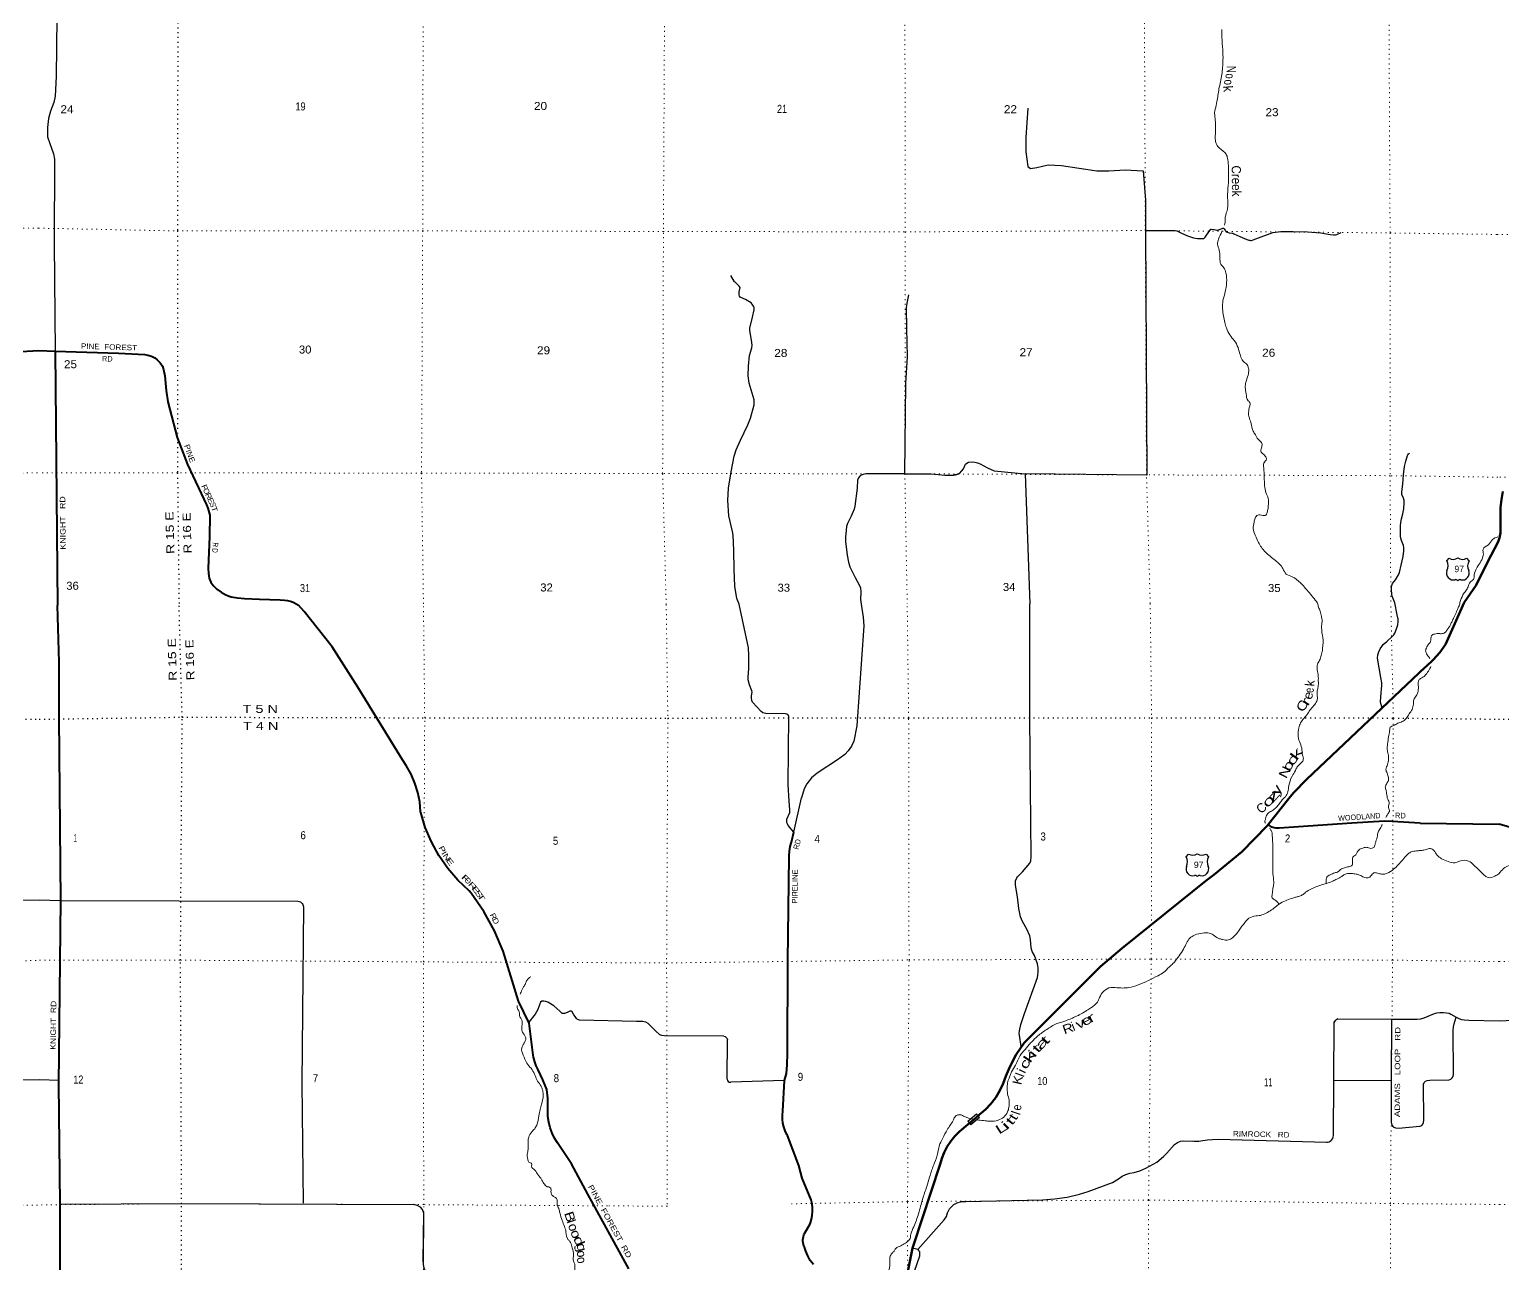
# Model space of a CAD drawing. Header units: feet. Extents: x -199 to 255675, y -686157 to -547785.
# Drawn here: x 31686 to 63889, y -609219 to -582243 of the extents above; entities that cross this region are included whole.
import ezdxf
from ezdxf.enums import TextEntityAlignment as Align

# ---------------------------------------------------------------- set-up
doc = ezdxf.new("R2010")
doc.units = ezdxf.units.FT
doc.header["$LTSCALE"] = 70
doc.linetypes.add('DOTTED', pattern=[1.5, 0.3, -1.2])
for name, color, linetype, lineweight in [('16', 7, 'Continuous', 25), ('20', 7, 'Continuous', 70), ('26', 7, 'Continuous', 40), ('29', 7, 'Continuous', 25), ('39', 7, 'Continuous', 13), ('57', 7, 'Continuous', 13), ('6', 7, 'DOTTED', 25), ('7', 7, 'DOTTED', 13)]:
    doc.layers.add(name, color=color, linetype=linetype, lineweight=lineweight)
for name, color, linetype in [('27', 7, 'Continuous'), ('30', 7, 'Continuous'), ('41', 7, 'Continuous')]:
    doc.layers.add(name, color=color, linetype=linetype)

msp = doc.modelspace()

# ---------------------------------------------------------------- linework, layer by layer
at = {"layer": '16'}
for p, q in [((62669.37, -593860.25), (62720.68, -593801.49)), ((62912.44, -593795.52), (62912.16, -593795.72)), ((63104.53, -593801.4), (63155.92, -593860.25)), ((56973.99, -600327.28), (57025.3, -600268.52)), ((57217.06, -600262.55), (57216.78, -600262.75)), ((57409.15, -600268.43), (57460.54, -600327.28))]:
    msp.add_line(p, q, dxfattribs=at)
for centre, radius, start, end in [((62811.76, -593643.83), 182.07, 239.97227, 303.45418), ((63013.54, -593644.33), 181.52, 236.33975, 300.08743), ((63013.53, -593643.83), 182.07, 236.54582, 236.59441), ((62815.58, -594125.78), 151.42, 159.09177, 283.81923), ((62476.39, -593970.88), 222.05, 332.97043, 29.75871), ((63009.7, -594125.78), 151.42, 256.18077, 20.90823), ((63348.89, -593970.88), 222.05, 150.24129, 207.02957), ((57116.38, -600110.86), 182.07, 239.97227, 303.45418), ((57318.16, -600111.36), 181.52, 236.33975, 300.08743), ((57318.15, -600110.86), 182.07, 236.54582, 236.59441), ((57120.2, -600592.81), 151.42, 159.09177, 283.81923), ((56781.01, -600437.91), 222.05, 332.97043, 29.75871), ((57314.32, -600592.81), 151.42, 256.18077, 20.90823), ((57653.51, -600437.91), 222.05, 150.24129, 207.02957)]:
    msp.add_arc(centre, radius, start, end, dxfattribs=at)
for centre, major_axis, start_param, end_param in [((62870.92, -594324.6), (-19.56, 51.67), 4.95877769, 6.28318531), ((62954.37, -594324.6), (19.56, 51.67), 0, 1.32637542), ((57175.54, -600791.63), (-19.56, 51.67), 4.95877769, 6.28318531), ((57258.99, -600791.63), (19.56, 51.67), 0, 1.32637542)]:
    msp.add_ellipse(centre, major_axis=major_axis, ratio=0.929097, start_param=start_param, end_param=end_param, dxfattribs=at)
at = {"layer": '20'}
for points in [[(63790.65, -593444), (63819.61, -593355.35), (63843.66, -593245.16), (63846.26, -592689.92), (63865.16, -592517.29), (63898.13, -592344.55)], [(63790.65, -593444), (63559.81, -593888.2), (63311.34, -594389.19), (63053.84, -594770.25)], [(50992.47, -608885.1), (51001.37, -608840.85), (51597.14, -607044.36), (51631.16, -606921.72), (51682.63, -606788.89), (51747.71, -606662.18), (51825.68, -606542.95), (51915.68, -606432.53), (52016.73, -606332.13), (52423.67, -605988.16), (52456.3, -605963.61), (52587.36, -605850.98), (52705.94, -605725.27), (52810.72, -605587.86), (52900.57, -605440.24), (52974.49, -605284.05), (53031.68, -605120.98), (53116.2, -604919.52), (53259.03, -604649.87), (53429.26, -604396.62), (54922.51, -602900.66), (55097.94, -602728.31), (55570.27, -602327.75), (57406.42, -600851.24), (57580.16, -600725.13), (58188.33, -600218.68), (58740.22, -599651.43), (59217.59, -599053.75), (59319.94, -598932.81), (59612.12, -598634.22), (62199.69, -596180.12), (62217.34, -596165.72), (62375.66, -596020.5), (62517.94, -595859.54), (62642.61, -595684.58), (63053.84, -594770.25)], [(50358.13, -612485.75), (50699.43, -610341.73), (50992.47, -608885.1)]]:
    msp.add_lwpolyline(points, dxfattribs=at)
at = {"layer": '26'}
for p, q in [((31889.51, -589262.57), (32249.65, -589275.52)), ((32249.65, -589275.52), (32299.47, -594834.24)), ((62091.79, -599593.05), (63812.59, -599611.4))]:
    msp.add_line(p, q, dxfattribs=at)
for points in [[(24320.93, -588289.79), (24493.62, -588373.85), (24749.79, -588473.06), (25190.96, -588630.42), (25226.2, -588648.63), (25260.7, -588683.14), (25325.78, -588762.24), (25430.31, -588913.77), (25651.58, -589200.92), (25710.47, -589243.38), (25789.16, -589264.63), (26007.48, -589277.13), (31376.25, -589288), (31889.51, -589262.57)], [(32249.65, -589275.52), (33632.38, -589318.3), (34206.33, -589345.33), (34273.54, -589359.76), (34350.71, -589384.23), (34423.3, -589420.09), (34480.93, -589461.24), (34545.82, -589531.02), (34592.87, -589604.45), (34617.79, -589676.98), (34644.39, -589815.65), (34675.48, -590137.26), (34708.82, -590382.52), (34913.08, -591161.05), (35138, -591752.85), (35556.69, -592634.92), (35587.33, -592707.07), (35626.23, -592862.76), (35624.72, -593332.4), (35590.43, -594017.3), (35597.05, -594133.57), (35615.82, -594238.42), (35651.51, -594324.29), (35699.62, -594395.55), (35785.71, -594479.98), (35879.79, -594545.13), (35982.14, -594604.53), (36050.21, -594633.72), (36094.23, -594646.67), (36234.98, -594668.75), (36385.14, -594684.31), (36718.27, -594698.06), (37169.51, -594707.67), (37260.13, -594716.88), (37327.05, -594727.13), (37412, -594749.33), (37467.09, -594769.95), (37564.02, -594828.32)], [(32358.37, -613235.05), (32358.37, -613193.21), (32358.39, -607913.64), (32327.18, -605300.34), (32370.93, -601285.49), (32336.42, -597286.37), (32336.53, -596077.05), (32299.47, -594834.24)], [(44788.31, -609338.67), (43893.36, -607704.5), (43535.03, -607040.74), (43231.31, -606582.7), (43165.22, -606478.01), (43110.44, -606366.98), (43067.56, -606250.84), (43037.06, -606130.85), (43019.27, -606008.33), (43014.9, -605938.04), (43016.03, -605607.13), (42998.63, -605414.53), (42907.1, -605201.57), (42809.56, -604986.58), (42765.86, -604898.67), (42731.58, -604806.67), (42707.11, -604711.59), (42698.35, -604661.23), (42610.47, -603962.95), (42379.46, -603482.68), (42044.23, -602390.3), (41853.97, -601944.6), (41618.17, -601521.24), (41339.4, -601124.84), (41298.62, -601073.62), (41050.82, -600840.01), (40828.8, -600581.78), (40634.99, -600301.76), (40471.51, -600003.01), (40340.15, -599688.81), (40242.36, -599362.6), (40237.53, -599342.5), (40217.96, -599129.46), (40176.22, -598919.63), (40112.78, -598715.31), (40028.33, -598518.75), (39923.8, -598332.09), (39840.27, -598209.76), (38864.93, -596621.39), (38304.07, -595740.93), (37691.27, -594966.02), (37564.02, -594828.32)], [(62091.79, -599593.05), (61478.66, -599554.59), (61311.4, -599552.49), (60592.03, -599594.58), (59007.11, -599704.01), (58938.74, -599704.02), (58895.63, -599697.7), (58846.19, -599678.76), (58762.5, -599621.51)], [(64291.71, -599754.49), (63812.59, -599611.4)], [(48294.48, -600302.8), (48300.55, -600202.21), (48317.1, -600102.79), (48343.95, -600005.66), (48392.97, -599792.76)], [(48822.64, -609241.27), (48756.76, -609150.22), (48700.75, -609052.77), (48655.23, -608950.01), (48620.71, -608843.06), (48617.93, -608836.09), (48606.96, -608802.57), (48599.55, -608768.09), (48595.79, -608733.02), (48595.72, -608697.75), (48599.33, -608662.67), (48606.59, -608628.15), (48617.41, -608594.59), (48631.69, -608562.34), (48746.69, -608364.27), (48758.59, -608333.24), (48783.31, -608251.44), (48799.35, -608167.5), (48806.52, -608082.34), (48804.76, -607996.9), (48794.07, -607912.11), (48774.58, -607828.91), (48581.65, -607356.82), (48508.4, -607075.75), (48257.91, -606422.93), (48243.75, -606397.16), (48206.86, -606317.25), (48178.52, -606233.92), (48159.04, -606148.09), (48148.65, -606060.69), (48147.45, -605972.68), (48155.45, -605885.03), (48193.83, -605217.35), (48232.46, -605063.09), (48252.86, -604872.51), (48256, -604629.99), (48266.94, -602594.45), (48294.7, -600332.35), (48294.48, -600302.8)]]:
    msp.add_lwpolyline(points, dxfattribs=at)
at = {"layer": '29'}
for p, q in [((53511.64, -585236.54), (53571.7, -585283.05)), ((47403.74, -595758.13), (47202.36, -594809.01)), ((48392.97, -599792.76), (48565.84, -599041.92)), ((60292.23, -603873.41), (61461.61, -603879.6)), ((46863.39, -604251.23), (45571.8, -604243.9)), ((46938.42, -605186.1), (46945.38, -604321.76)), ((31911.43, -605198.69), (32328.18, -605208.5)), ((48185.79, -605221.33), (47020.41, -605256.63)), ((60200.15, -605214.63), (61456.6, -605208.08)), ((56921.75, -606538.87), (57114.27, -606543.67)), ((32368.38, -607923.71), (35011.82, -607910.54)), ((35011.82, -607910.54), (40085.95, -607931.47)), ((40302.03, -608152.58), (40290.26, -609181.74)), ((51105.43, -608909.46), (50992.47, -608885.1))]:
    msp.add_line(p, q, dxfattribs=at)
for points in [[(31878.38, -581173.74), (32166.97, -581176.35), (32267.28, -581188.91), (32287.9, -581205.89), (32295.28, -581221.2), (32293.13, -581267.4), (32294.92, -581335.71), (32268.69, -583272.27), (32249.27, -583700.09), (32216.7, -583842.57), (32143.86, -584027.03), (32101.21, -584185.52), (32078.49, -584386.31), (32083.86, -584593.26), (32131.57, -584738.16), (32209.14, -584959.54), (32236.86, -585078.21), (32229.28, -586924), (32249.65, -589275.52)], [(53511.68, -583960.81), (53465.47, -584607.48), (53466.48, -584920.9), (53511.64, -585236.54), (53571.7, -585283.05), (53706.25, -585261.64), (53953.31, -585202.62), (54246.31, -585214.16), (55018.67, -585332.59), (55285.61, -585331.94), (55640.94, -585309.64), (56034.27, -585329.72), (56086.41, -585974.88), (56083.26, -586636.14)], [(56083.26, -586636.14), (56110.92, -591982.26), (53455.63, -591958.18), (53552.33, -594795.78)], [(56083.26, -586636.14), (56734.87, -586640.83), (56771.75, -586645.53), (56856.88, -586689.98), (57003.18, -586757.03), (57134.65, -586796.83), (57217.77, -586810.35), (57347.92, -586813.87), (57360.28, -586809.07), (57387.47, -586785.15), (57418.71, -586739.05), (57514.21, -586610.51), (57521.48, -586608.98), (57581.67, -586617.33), (57642.24, -586629.47), (57659.02, -586630.44), (57679.06, -586625.83), (57762.82, -586590.55), (57775.23, -586587.14), (57788.5, -586586.23), (57793.22, -586588.11), (57804.88, -586597.86), (57832.84, -586646.99), (57840.38, -586656.71), (57846.47, -586660.86), (57865.3, -586672.05), (57914.63, -586685.31), (57976.76, -586694.18), (57990.36, -586697.58), (58012.91, -586707.91), (58145.18, -586770.86), (58297.52, -586831.91), (58341.18, -586845.49), (58367.66, -586851.32), (58381.54, -586853.28), (58403.83, -586852.54), (58435.73, -586843.53), (58871.16, -586683.97), (58923.67, -586672.29), (59044.25, -586660.61), (59314.58, -586660.61), (59626.73, -586668.4), (59919.71, -586689.48), (60120.32, -586722.64), (60196.57, -586732.62), (60235.47, -586732.62), (60264.82, -586727.39), (60361.3, -586683.68)], [(47202.36, -594809.01), (47151.25, -594678.74), (47107.93, -594413.33), (47095.04, -594049.64), (47086.33, -593631.72), (47069.34, -593294.12), (47058.3, -593214.98), (46976.61, -592876.36), (46953.31, -592542.15), (46966.23, -592266.98), (47023.56, -591909.67), (47090.87, -591570.49), (47138.04, -591430.43), (47230.48, -591219.62), (47394.1, -590888.96), (47450.2, -590737.62), (47527.99, -590449.59), (47528.31, -590341.18), (47421.1, -589972.99), (47395.73, -589811.27), (47404.21, -589601.24), (47427.02, -589372.32), (47477.42, -589200.2), (47481.94, -589143.58), (47468.25, -589031), (47430.74, -588826.54), (47433.65, -588772.06), (47491.92, -588528.87), (47528.54, -588372.35), (47528.95, -588330.29), (47514.74, -588293.93), (47486.16, -588244.66), (47460.88, -588221.31), (47340.59, -588146.38), (47226.36, -588091.56), (47209.99, -588073.41), (47200.43, -588041.2), (47204.64, -587978.95), (47225.01, -587886.63), (47204.16, -587855.44), (47112.98, -587769.54), (47099.13, -587756.19), (47019.11, -587624.42)], [(50822.86, -591955.09), (50841.18, -589978.31), (50879.17, -589391.87), (50869.07, -588781.08), (50862.5, -588320.98), (50880.98, -588190.49), (50911.55, -588043.99)], [(61536.93, -594776.26), (61477.93, -594631.42), (61468.91, -594588.98), (61463, -594493.83), (61464.05, -594409.94), (61472.8, -594372.97), (61482.52, -594357.4), (61550.51, -594272.21), (61618.46, -594165.32), (61639.09, -594116.08), (61673.81, -593955.9), (61719.18, -593766.65), (61730.64, -593641.9), (61729.28, -593570.2), (61724, -593525.28), (61679.1, -593410.83), (61665.1, -593365.86), (61658.53, -593326.45), (61657.36, -593095.16), (61663.15, -593021.4), (61678.73, -592940.2), (61710.42, -592833.47), (61727.97, -592718.75), (61741.38, -592581.92), (61741.92, -592552.4), (61739.97, -592538.78), (61722.79, -592491.5), (61690.13, -592407.17), (61685.51, -592385.04), (61685.51, -592351.95), (61709.14, -592183.84), (61722.2, -591978.63), (61749.5, -591799.51), (61775.08, -591680.74), (61811.93, -591557.47), (61818.7, -591541.77), (61833.33, -591522.44), (61856.8, -591507.41)], [(50822.86, -591955.09), (51400.41, -591955.06), (51695.61, -591984.6), (51813.41, -591989.09), (51885.38, -591984.6), (51930.1, -591979.36), (51959.28, -591969.63), (52023.16, -591939.09), (52064.3, -591901.52), (52105.74, -591847.1), (52150.22, -591744.86), (52177.11, -591720.53), (52216.58, -591705.02), (52302.92, -591695.41), (52352.15, -591699.12), (52412.44, -591714.69), (52469.38, -591736.44), (52627.66, -591823.63), (52775.97, -591892.69), (53455.63, -591958.18)], [(50822.86, -591955.09), (49969.81, -591956.84), (49915.35, -591968.51), (49857, -591993.81), (49837.2, -592008.35), (49809.35, -592046.36), (49790.77, -592094.5), (49782.18, -592271.25), (49730.75, -592664.75), (49715.02, -592726.51), (49649.78, -592881.32), (49568.98, -593041.63), (49549.71, -593106), (49538.41, -593190.14), (49524.42, -593343.42), (49523.58, -593435.16), (49558.75, -593736.69), (49588.61, -593886.38), (49622.16, -593992.16), (49734.48, -594225.94), (49831.62, -594397.04), (49851.17, -594450.75), (49859.29, -594533.79), (49850.73, -594700.5), (49866.94, -594803.14)], [(52023.16, -591939.09), (51959.28, -591969.63), (51930.1, -591979.36), (51885.38, -591984.6)], [(61261.17, -597069.16), (61226.26, -596974.45), (61219.95, -596938.67), (61230.47, -596831.34), (61251.51, -596583), (61249.4, -596526.18), (61226.26, -596410.43), (61158.95, -595985.32), (61161.05, -595915.87), (61184.2, -595850.63), (61213.64, -595779.08), (61247.3, -595728.56), (61278.85, -595688.58), (61356.68, -595619.13), (61474.47, -595513.9), (61510.23, -595478.13), (61535.47, -595438.14), (61571.23, -595345.54), (61598.57, -595255.05), (61609.09, -595185.59), (61604.88, -595132.99), (61588.06, -595038.28), (61536.93, -594776.26)], [(49866.94, -594803.14), (49915.01, -595088.81), (49923.43, -595282.43), (49771.98, -597462.71), (49704.67, -597799.44), (49658.4, -597908.87), (49586.88, -598009.89), (49511.16, -598089.86), (49351.3, -598211.92), (48905.37, -598498.14), (48783.37, -598603.37), (48678.2, -598733.84), (48623.51, -598843.28), (48565.84, -599041.92)], [(53583.51, -600326.08), (53555.71, -597299.66), (53552.33, -594795.78)], [(48392.97, -599792.76), (48270.14, -599645.12), (48255.41, -599609.33), (48244.9, -599575.65), (48242.79, -599531.46), (48244.9, -599502.01), (48305.89, -599358.89), (48312.21, -599299.98), (48295.38, -599114.78), (48270.14, -598744.38), (48286.97, -597262.8), (48278.55, -597237.55), (48265.93, -597224.92), (48240.69, -597210.19), (48211.24, -597203.87), (47782.15, -597195.46), (47748.49, -597191.25), (47719.04, -597180.72), (47681.18, -597153.36), (47496.08, -596947.12), (47479.25, -596909.24), (47468.73, -596854.52), (47470.84, -596808.22), (47483.45, -596728.25), (47479.25, -596698.79), (47428.77, -596572.52), (47399.32, -596458.87), (47395.11, -596404.16), (47411.94, -596210.54), (47411.94, -595924.32), (47403.74, -595758.13)], [(24379.84, -599935.52), (29637.72, -599958.24), (29675.58, -599982.17), (29697.52, -600018.07), (29715.44, -601274.53), (29725.42, -601290.49), (29773.26, -601298.46), (31915.73, -601265.57)], [(53368.83, -604472.58), (53326.77, -604230.86), (53322.57, -604190.87), (53328.88, -604131.94), (53360.42, -603995.15), (53436.15, -603751.03), (53720.11, -602968.14), (53730.63, -602917.64), (53739.04, -602839.76), (53736.93, -602755.58), (53722.21, -602665.1), (53654.9, -602488.32), (53606.52, -602395.71), (53587.59, -602319.96), (53572.87, -602134.75), (53553.94, -602058.99), (53486.63, -601907.47), (53394.07, -601743.31), (53352.01, -601638.09), (53318.35, -601461.31), (53284.7, -601200.35), (53242.63, -600947.81), (53242.63, -600855.21), (53267.87, -600787.86), (53284.7, -600762.61), (53394.08, -600653.17), (53553.94, -600467.98), (53579.18, -600417.47), (53583.51, -600326.08)], [(31915.73, -601265.57), (32352.9, -601281.41), (37554.75, -601296.98)], [(37554.75, -601296.98), (37609.97, -601316.12), (37647.83, -601349.79), (37660.45, -601370.83), (37674.69, -601420.35)], [(37674.69, -601420.35), (37642.13, -605274.12), (37667.29, -607897.43)], [(20474.97, -602615.02), (20425.36, -605199.49), (20441.98, -605243.48), (20465.23, -605255.33), (20513.06, -605263.31), (31911.43, -605198.69)], [(45571.8, -604243.9), (45511.33, -604236.14), (45465.04, -604217.2), (45372.49, -604133.01), (45208.42, -603973.07), (45157.94, -603945.71), (45086.42, -603930.97), (44960.21, -603926.77), (43710.74, -603897.3), (43668.67, -603882.57), (43643.43, -603863.63), (43576.12, -603771.03), (43546.67, -603720.52), (43527.74, -603705.79), (43496.19, -603703.68), (43437.29, -603733.15), (43382.6, -603754.19), (43355.26, -603756.3), (43332.12, -603749.98), (43277.43, -603699.47), (43151.22, -603585.83), (43020.8, -603505.85), (42976.63, -603489.02), (42932.46, -603480.6), (42886.18, -603484.81), (42860.94, -603505.85), (42835.7, -603560.57), (42797.84, -603665.8), (42768.39, -603720.52), (42738.94, -603771.03), (42600.47, -603942.16)], [(61461.61, -603879.6), (62023.48, -603879.45), (62103.41, -603873.14), (62179.14, -603849.99), (62402.1, -603753.18), (62452.59, -603738.45), (62517.79, -603730.03), (62601.93, -603732.13), (62665.04, -603738.45), (62719.73, -603748.97), (62761.8, -603765.8), (62875.36, -603833.14)], [(60200.15, -605214.63), (60209.5, -603943.41), (60229.98, -603913.2), (60261.75, -603887.06), (60292.23, -603873.41)], [(61451.8, -606132.38), (61470.26, -606192.32), (61499.71, -606228.11), (61550.19, -606251.25), (61617.5, -606257.57), (62084.47, -606219.69), (62122.33, -606202.85), (62147.57, -606169.18), (62162.29, -606133.4), (62168.6, -606085), (62160.19, -605297.9), (62177.02, -605260.02), (62202.26, -605234.76), (62244.34, -605217.93), (62299.02, -605213.72), (62723.92, -605205.3), (62761.79, -605192.67), (62791.23, -605163.21), (62812.27, -605127.43), (62820.67, -605083.24), (62812.26, -604115.15), (62818.59, -604043.6), (62833.3, -603976.25), (62875.36, -603833.14)], [(61463.5, -603879.6), (61456.6, -605208.08), (61451.8, -606132.38)], [(62875.36, -603833.14), (62932.17, -603862.61), (62993.17, -603883.65), (63049.97, -603894.17), (63148.83, -603900.49), (63819.09, -603913.79)], [(63819.09, -603913.79), (65171.03, -603851.68), (65241.87, -603859.93), (65322.52, -603875.61), (65394.67, -603902.03), (65559.79, -603988.27), (66170.38, -604383.41), (66263.32, -604414.11), (66373.39, -604429.5), (66779.09, -604467.51)], [(46863.39, -604251.23), (46894.34, -604259.29), (46918.53, -604277.18), (46937.46, -604299.28), (46945.38, -604321.76)], [(46938.42, -605186.1), (46944.82, -605217.93), (46958.49, -605241.07), (46985.84, -605252.65), (47020.41, -605256.63)], [(51105.43, -608909.46), (51685.24, -608266.08), (51736.65, -608192.08), (51757.96, -608113.96), (51797.36, -608022.53), (51890.95, -607930), (51968.21, -607891.14), (52058.57, -607865.71), (52154.54, -607859.7), (53834.74, -607825.71), (53834.74, -607825.71), (54096.03, -607807.79), (54369.95, -607768.23), (54643.87, -607700.41), (54828.14, -607645.3), (55363.97, -607448.92), (55492.92, -607371.28), (55576.47, -607311.88), (55650.6, -607273.73), (55744.49, -607244.06), (55836.38, -607226.29), (55836.38, -607226.29), (55957.7, -607191.79), (56091.13, -607138.1), (56331.17, -607002.47), (56477.29, -606879.56), (56547.79, -606808.07), (56717.33, -606618.17), (56784.4, -606570.14), (56850.77, -606544.71), (56921.75, -606538.87), (57144.45, -606544.71), (57253.17, -606544.71), (57337.89, -606533.41), (57439.28, -606514.93), (57550.04, -606506.57), (57673.97, -606503.86), (60042.09, -606564.82), (60042.09, -606564.82), (60063.72, -606563.78), (60100.07, -606558.13), (60145.26, -606529.87), (60179.14, -606484.66), (60188.68, -606451.46), (60191.29, -606419.98), (60200.15, -605214.63)], [(40411.71, -609442.96), (40350.37, -609387.01), (40320.92, -609340.71), (40308.3, -609290.2), (40291.48, -609159.72), (40304.1, -608120.05), (40278.85, -608040.07), (40232.58, -607985.35), (40165.27, -607947.47), (40085.95, -607931.47)], [(51105.43, -608909.46), (51124.63, -608931.83), (51139.98, -608959.77), (51145.56, -609000.24), (51145.56, -609026.77), (51139.98, -609060.29), (50905.54, -609752.8), (50888.8, -609817.01), (50872.05, -609937.09), (50872.05, -610858.58), (50855.32, -611006.57), (50844.16, -611062.42), (50827.39, -611121.06), (50609.7, -611606.93), (50570.63, -611707.45), (50562.27, -611760.51), (50565.05, -611847.07), (50587.37, -612332.94), (50587.38, -612383.21), (50565.05, -612439.05), (50523.19, -612486.52), (50503.66, -612494.9), (50481.32, -612500.49), (50358.13, -612485.75)]]:
    msp.add_lwpolyline(points, dxfattribs=at)
msp.add_arc((60339.33, -604012.96), 147.29, 108.64957, 151.81988, dxfattribs=at)
at = {"layer": '39'}
for points in [[(57808.64, -586519.01), (57816.89, -586493.96), (57827.39, -586347.36), (57878.16, -586160.78), (57876.92, -585919.69), (57891.81, -585656.58), (57900.58, -585421.57), (57897.23, -585214.63), (57877.66, -585055.81), (57847.82, -584971.28), (57701.73, -584835.94), (57635.76, -584753.23), (57611.94, -584670.74), (57612.38, -584532.12), (57609.34, -584224.73), (57595.78, -584069.96), (57638.61, -583857.23), (57683.65, -583578.2), (57744.85, -583267.11), (57775.95, -582953.87), (57776.59, -582752.97), (57757.39, -582479.64), (57752.12, -582242.55)], [(59847.67, -594780.78), (59639.92, -594527.24), (59469.91, -594337.53), (59293.7, -594208.05), (59159.42, -594147.1), (59087.54, -594028.2), (58925.53, -593850.59), (58697.32, -593660.58), (58553.47, -593454.93), (58483.72, -593297.87), (58438.01, -593155), (58456.52, -593014.46), (58480.88, -592928.2), (58539.3, -592858.18), (58647.66, -592866.77), (58715.92, -592861.09), (58740.16, -592810.98), (58772.9, -592614.27), (58765.25, -592495.69), (58715.49, -592364.86), (58687.87, -592214.04), (58674.76, -591918.65), (58667.12, -591796.06), (58667.36, -591719.72), (58703.62, -591679.72), (58725.85, -591629.61), (58683.96, -591549.03), (58635.93, -591504.59), (58603.96, -591460.23), (58612.14, -591412.06), (58626.34, -591363.91), (58628.59, -591287.58), (58566.58, -591222.98), (58496.65, -591120.16), (58450.72, -591047.6), (58416.87, -590963.05), (58389.19, -590830.32), (58347.39, -590719.61), (58337.68, -590617.1), (58362.2, -590480.61), (58366.47, -590400.27), (58326.47, -590357.88), (58284.78, -590211.01), (58265.17, -590066.26), (58279.58, -589951.82), (58326.23, -589801.38), (58340.68, -589674.89), (58306.88, -589574.26), (58230.82, -589505.57), (58194.83, -589463.2), (58151.03, -589350.47), (58107.36, -589197.56), (58023.56, -589040.44), (57925.6, -588919.4), (57851.82, -588766.34), (57820.07, -588651.66), (57790.43, -588504.85), (57768.85, -588348.04), (57777.45, -588169.28), (57828.25, -587972.66), (57856.99, -587771.9), (57843.6, -587564.9), (57795.79, -587452.15), (57729.81, -587371.46), (57712.17, -587236.77), (57694.66, -587063.9), (57656.93, -586935.13), (57679.35, -586828.77), (57754.15, -586658.38), (57757.58, -586650.1)], [(63789.83, -593333.33), (63666.63, -593394.61), (63578.77, -593506.2), (63463.87, -593604.26), (63470.63, -593715.85), (63461.86, -593763.14), (63397.19, -593901.43), (63271.25, -594162.2), (63251.52, -594266.33), (63180.01, -594327.89), (63136.08, -594425.95), (63085.39, -594513.86), (63024.56, -594601.78), (62957.59, -594772.62)], [(58707.83, -599594.16), (58696.37, -599571.03), (58704.6, -599510.9), (58722.88, -599444.79), (58771.27, -599368.78), (58859.7, -599315), (58944.17, -599245.15), (59012.64, -599165.22), (59069.07, -599083.22), (59141.51, -599015.33), (59196.03, -598907.26), (59218.55, -598770.98), (59287.44, -598566.7), (59360.06, -598442.66), (59400.45, -598360.6), (59509.12, -598252.75), (59535.46, -598174.65), (59517.64, -598108.39), (59500.13, -597949.88), (59448.45, -597811.29), (59435.43, -597512.42), (59475.93, -597398.27), (59544.45, -597302.29), (59633.06, -597196.36), (59695.56, -597100.35), (59786.17, -596996.44), (59834.62, -596902.38), (59839.33, -596697.84), (59857.65, -596617.7), (59862.12, -596483.34), (59860.48, -596375.04), (59845.32, -596116.27), (59889.74, -596030.21), (59926.19, -595926.08), (59950.64, -595815.88), (59958.94, -595731.68), (59967.27, -595643.47), (59941.91, -595432.79), (59934.34, -595300.39), (59936.51, -595252.27), (59944.81, -595172.08), (59929.1, -595071.74), (59905.41, -594961.34), (59867.62, -594868.93), (59857.53, -594825.32), (59847.67, -594780.78)], [(62300.49, -595991.22), (62274.67, -595953.81), (62216.8, -595865.33), (62213.05, -595789.1), (62237.29, -595739.07), (62255.48, -595699.03), (62315.9, -595625.08), (62336.4, -595492.8), (62400.7, -595458.97), (62517.06, -595449.42), (62593.28, -595445.73), (62653.61, -595399.85), (62697.94, -595337.86), (62734.21, -595287.87), (62762.17, -595231.81), (62792.98, -595161.53), (62815.12, -595116.29), (62844.96, -595051.79), (62871.91, -594993.07), (62896.94, -594938.2), (62926.79, -594864.07), (62949.89, -594817.86), (62957.59, -594772.62)], [(61335.58, -599467.92), (61350.25, -599437.58), (61382.5, -599391.58), (61416.85, -599315.51), (61393.06, -599235.2), (61411.39, -599153.05), (61379.59, -599066.68), (61355.93, -598946.25), (61342.13, -598876), (61326.34, -598801.73), (61362.72, -598721.66), (61397.07, -598645.59), (61393.23, -598595.44), (61365.47, -598501.07), (61339.67, -598420.74), (61376.16, -598308.58), (61394.57, -598200.36), (61388.95, -598084.02), (61369.24, -597983.66), (61377.67, -597865.37), (61396.27, -597703), (61420.77, -597574.75), (61435.08, -597496.59), (61509.41, -597458.8), (61599.84, -597407.03), (61696.23, -597373.33), (61780.69, -597307.5), (61847.22, -597205.49), (61911.73, -597107.49), (61940.2, -596993.29), (61948.56, -596895.05), (62002.99, -596811.05), (62041.45, -596708.93), (62047.92, -596574.58), (62058.31, -596468.33), (62112.62, -596422.43), (62172.92, -596384.57), (62231.31, -596318.63), (62301.86, -596214.64), (62322.98, -596167.36)], [(60035.55, -600916.23), (60031.66, -600880.12), (60033.85, -600827.98), (60048.08, -600769.88), (60124.46, -600722.06), (60220.87, -600680.35), (60297.18, -600652.58), (60347.47, -600606.66), (60435.86, -600566.92), (60526.18, -600545.23), (60598.5, -600511.43), (60610.77, -600441.29), (60608.99, -600377.11), (60615.15, -600333.01), (60663.39, -600303.13), (60693.62, -600259.13), (60725.9, -600203.11), (60784.23, -600155.22), (60836.44, -600137.39), (60890.64, -600121.56), (60960.8, -600131.88), (61010.9, -600144.12), (61069.12, -600128.32), (61103.46, -600056.26), (61121.73, -599990.15), (61152.22, -599871.95), (61168.54, -599789.8), (61214.95, -599707.76), (61253.3, -599637.73), (61260.56, -599622.77)], [(63810.88, -600697.65), (64032.62, -600521.72), (64273.41, -600528.41), (64415.25, -600437.41), (64620.04, -600155.61), (64715.08, -599964.63), (64891.32, -599852.75), (65212.46, -599790.68), (65413.17, -599757.82), (65914.96, -599762.39), (66037.32, -599680.64), (66121.87, -599419.56), (66142.82, -599320.68)], [(59007.14, -601369.25), (58981.19, -601331.03), (58927.22, -601278.67), (58853.21, -601222.21), (58853.46, -601148.01), (58869.95, -601015.71), (58886.32, -600921.52), (58872.88, -600744.98), (58865.58, -600532.37), (58870.12, -600377.96), (58866.65, -600217.51), (58865.29, -600028.98), (58857.71, -599898.59), (58849.98, -599814.33), (58834.13, -599756.1), (58794.58, -599706.3)], [(61095.34, -600671.92), (61175.5, -600692.3), (61263.68, -600710.72), (61442.4, -600647.28), (61561.06, -600551.5), (61637.54, -600471.6), (61730.16, -600365.69), (61828.79, -600261.81), (61893.11, -600219.96), (62007.5, -600200.37), (62049.63, -600194.53), (62125.87, -600186.82), (62218.18, -600171.16), (62314.53, -600149.5), (62386.59, -600189.9), (62458.45, -600290.47), (62558.46, -600369.1), (62698.64, -600431.85), (62844.96, -600458.53), (62951.39, -600420.86), (63145.92, -600423.67), (63263.95, -600512.4), (63371.9, -600615.12), (63485.84, -600727.9), (63573.91, -600780.41), (63722.42, -600752.94), (63810.88, -600697.65)], [(52394.01, -606076.62), (52434.75, -606083.17), (52579.1, -606097.8), (52687.37, -606108.27), (52861.93, -606086.93), (52984.51, -606017.25), (53067.12, -605905.28), (53097.53, -605809.14), (53100.08, -605650.71), (53070.48, -605508.2), (53060.91, -605373.79), (53065.16, -605301.61), (53093.65, -605183.4), (53123.99, -605107.32), (53156.34, -605029.24), (53239.07, -604885.18), (53299.66, -604759.09), (53360.21, -604649.03), (53430.69, -604565.09), (53460.89, -604531.12), (53519.3, -604459.17), (53591.78, -604377.24), (53730.62, -604243.44), (53925.65, -604101.86), (54034.18, -604034.12), (54144.69, -603974.41), (54257.12, -603940.78), (54341.45, -603913.05), (54405.72, -603885.24), (54463.96, -603863.41), (54510.16, -603841.54), (54614.61, -603795.85), (54618.63, -603793.86), (54678.91, -603762.02), (54729.14, -603734.15), (54797.49, -603688.31), (54887.93, -603632.52), (54958.31, -603578.67), (55034.78, -603502.77), (55079.25, -603400.67), (55171.97, -603266.69), (55328.68, -603185.11), (55418.93, -603187.49), (55587.37, -603196.2), (55721.78, -603184.72), (55924.54, -603129.4), (56145.49, -603032.05), (56358.43, -602928.64), (56483.04, -602852.94), (56605.78, -602735.12), (56684.25, -602663.25), (56795.02, -602525.33), (56891.78, -602381.33), (56966.45, -602245.26), (57033.03, -602129.22), (57127.56, -602053.4), (57294.2, -602001.94), (57444.65, -601992.53), (57566.84, -602037.16), (57670.89, -602107.78), (57704.95, -602119.95), (57769.06, -602138.27), (57897.41, -602142.81), (58060.25, -602029.16), (58132.78, -601931.19), (58255.7, -601763.24), (58342.25, -601671.34), (58502.87, -601621.87), (58627.29, -601600.32), (58749.82, -601544.67), (58864.39, -601470.94), (58972.99, -601383.14), (59107.64, -601303.48), (59248.22, -601247.9), (59364.67, -601212.29), (59428.91, -601194.5), (59511.25, -601162.75), (59581.64, -601104.88), (59826.75, -600979.55), (59919.12, -600945.83), (60041.59, -600910.24), (60178.14, -600858.66), (60268.55, -600814.91), (60373.03, -600757.18), (60439.36, -600715.34), (60581.84, -600691.86), (60690.09, -600706.35), (60762.23, -600726.7), (60814.29, -600750.98), (60904.42, -600787.45), (60984.7, -600769.73), (61059.18, -600691.82), (61095.34, -600671.92)], [(42410.01, -603330.59), (42432.28, -603284.35), (42488.81, -603174.28), (42531.2, -603096.24), (42563.53, -603026.18), (42619.89, -602966.25), (42642.02, -602946.29)], [(42651.23, -604951.83), (42561.37, -604837.15), (42481.73, -604664.35), (42448.19, -604501.76), (42482.52, -604433.72), (42500.7, -604395.69), (42504.74, -604385.67), (42535.05, -604321.62), (42501.31, -604215.19), (42459.43, -604146.83), (42449.79, -604032.48), (42454.21, -603912.17), (42398.44, -603799.63), (42386.76, -603695.29), (42348.88, -603628.96), (42348.94, -603610.91), (42344.56, -603577.19)], [(43625.27, -611970.25), (43642.26, -611941.1), (43702.79, -611835.06), (43769.29, -611743.08), (43836.01, -611586.92), (43875.03, -611318.35), (43911.66, -611164.07), (43942.3, -610999.75), (44043.19, -610821.67), (44084.26, -610541.07), (44072.66, -610412.67), (44041.06, -610268.15), (43985.36, -610133.55), (43921.54, -610029), (43837.65, -609928.38), (43837.83, -609874.23), (43838, -609824.09), (43824.13, -609773.9), (43736.01, -609737.43), (43684.16, -609650.98), (43628.38, -609540.45), (43618.71, -609436.12), (43608.99, -609343.83), (43605.24, -609267.61), (43605.35, -609235.52), (43581.52, -609167.23), (43578, -609022.82), (43569.84, -608948.05), (43544.09, -608849.29), (43498.74, -608737.71), (43456.78, -608693.42), (43415.21, -608532.81), (43381.53, -608408.33), (43331.84, -608277.76), (43282.26, -608113.11), (43256.51, -608018.74), (43218.74, -607918.31), (43222.96, -607858.16), (43211.13, -607797.95), (43159.1, -607763.64), (43109.1, -607723.33), (43087.31, -607643.01), (43081.53, -607572.8), (43039.51, -607544.55), (43001.42, -607540.38), (42995.42, -607536.34), (42929.46, -607467.89), (42889.59, -607397.53), (42851.68, -607341.22), (42803.75, -607280.85), (42763.85, -607216.51), (42713.91, -607158.15), (42671.93, -607119.87), (42663.98, -607097.78), (42662.18, -607035.6), (42606.14, -607003.28), (42578.3, -606932.97), (42566.51, -606860.73), (42582.94, -606746.48), (42585.26, -606654.24), (42587.63, -606547.95), (42599.97, -606457.76), (42666.56, -606339.71), (42730.97, -606271.78), (42775.36, -606193.75), (42824.18, -605991.4), (42850.73, -605851.12), (42879.2, -605736.92), (42917.94, -605550.57), (42906.29, -605438.22), (42852.58, -605309.64), (42778.72, -605207.06), (42729.02, -605078.5), (42651.23, -604951.83)], [(51881.27, -606094.66), (51913.51, -606018.85), (51945.72, -605982.88)], [(51945.72, -605982.88), (52024, -605965.15), (52086.1, -605985.46), (52160.19, -606019.86), (52394.01, -606076.62)], [(50587.18, -608950.95), (50623.2, -608890.42), (50734.12, -608833.16), (50834.31, -608775.91), (50923.77, -608697.19), (50955.97, -608579.11), (51016.8, -608414.51), (51124.15, -608128.25), (51210.03, -607809.79), (51303.06, -607537.84), (51363.89, -607330.31), (51449.77, -607076.25), (51532.07, -606850.82), (51575.01, -606650.44), (51650.15, -606478.69), (51750.34, -606296.2), (51881.27, -606094.66)], [(48452.29, -612544.96), (48670.53, -612469.23), (48769.1, -612383.39), (48911.66, -612335.85), (48991.87, -612340.19), (49096.08, -612364.69), (49184.24, -612389.12), (49292.49, -612403.6), (49344.71, -612381.76), (49439.13, -612338.03), (49561.61, -612296.41), (49647.97, -612260.67), (49688.29, -612200.67), (49742.89, -612068.53), (49732.97, -612038.41), (49749.19, -611986.33), (49759.46, -611914.18), (49779.95, -611787.92), (49796.42, -611661.64), (49798.78, -611559.37), (49785.26, -611406.89), (49777.94, -611200.29), (49782.48, -611045.89), (49787.18, -610843.35), (49779.76, -610666.84), (49808.38, -610506.51), (49931.12, -610390.7), (50053.81, -610288.93), (50160.52, -610165.02), (50233.03, -610075.08), (50275.42, -609997.04), (50301.92, -609870.8), (50324.44, -609736.52), (50348.72, -609672.45), (50357, -609598.28), (50405.49, -609492.18), (50453.92, -609408.15), (50486.31, -609318.04), (50496.64, -609229.84), (50496.89, -609155.64), (50497.16, -609077.42), (50541.56, -608997.38), (50587.18, -608950.95)]]:
    msp.add_spline(points, degree=3, dxfattribs=at)
at = {"layer": '57'}
for p, q in [((52199.44, -606107.36), (52390.38, -605945.99)), ((52267.21, -606187.55), (52458.16, -606026.18)), ((52390.38, -605945.99), (52458.16, -606026.18)), ((52267.21, -606187.55), (52199.44, -606107.36))]:
    msp.add_line(p, q, dxfattribs=at)
msp.add_lwpolyline([(52210.72, -606108.3), (52389.43, -605957.26), (52446.88, -606025.22), (52268.15, -606176.26)], close=True, dxfattribs=at)
at = {"layer": '6'}
for points in [[(35031.02, -549159.8), (35038.56, -549763.89), (35012.26, -554882.73), (35007.65, -560126.24), (34985.04, -565347.56), (34939.92, -570707.39), (34888.84, -576045.09), (34930.17, -581357.14), (34919.39, -586646.82), (34922.66, -591936.58), (34956.67, -594831.05)], [(35032.43, -639811.66), (35019.4, -634541.71), (34995.66, -629144.79), (34985.63, -623844.19), (35013.59, -618579.85), (34991.67, -613237.09), (35011.82, -607910.54), (34987.83, -602587.83), (35023.97, -597275.39), (34956.67, -594831.05)], [(0, -597244.65), (3233.5, -597230.87), (8504.05, -597260.41), (13794.72, -597313.98), (19109.33, -597321.36), (24351.72, -597322.88), (29712.46, -597332.18), (31900.6, -597320.42)], [(31900.6, -597320.42), (35023.97, -597275.39), (40326.75, -597289.23), (45641.6, -597295.1), (50906.34, -597288.73), (56217.19, -597288.57), (61501.95, -597294.31), (63801.31, -597319.79)], [(63801.31, -597319.79), (66769.94, -597294.93), (71988.49, -597348.2), (77361.06, -597332.47), (82697.77, -597355.02), (88010.25, -597353.65), (93322.08, -597254.05), (95705.48, -597254.87)]]:
    msp.add_lwpolyline(points, dxfattribs=at)
at = {"layer": '7'}
for points in [[(40233.59, -549151.34), (40212.76, -549796.21), (40286.9, -554891.45), (40248.09, -560156.89), (40289.66, -565396.62), (40324.9, -570728.72), (40249.82, -576040.18), (40293.2, -581340.19), (40282.37, -586645.95), (40257.53, -591939.58), (40299.42, -594821.67)], [(45606.2, -594813.4), (45528.14, -591950.29), (45544.8, -586706.84), (45571.88, -581338.89), (45608.74, -576055.36), (45647.7, -570739.7), (45620.35, -565449.82), (45643.12, -560176.27), (45583.45, -554950.51), (45678.22, -551023.36), (45698.15, -549801.98), (45751.04, -549141.08)], [(61409.96, -549104.84), (61390.95, -555089.09), (61360.17, -560354.57), (61406.1, -565481.81), (61363.14, -570793.43), (61380.3, -576133.49), (61403.68, -581409.28), (61431.06, -586691.13), (61432.27, -591996.95), (61447.06, -594775.28)], [(50857.7, -556425.93), (50867.45, -560226.92), (50882.92, -565466.51), (50888.1, -570784.41), (50853.17, -576094.06), (50824.24, -581409.77), (50831.63, -586667.41), (50822.86, -591955.09), (50874.23, -594800.85)], [(56187.51, -594788.58), (56105.47, -591979.93), (56080.29, -586637.82), (56058.9, -581368.06), (56101.77, -576086.58), (56112.59, -570784.84), (56129.47, -565469.06), (56138, -560257.72), (56140, -559039.16)], [(31885.82, -586585.84), (29614.79, -586611.02), (24295.86, -586585.63), (19531.4, -586462.14)], [(31885.82, -586585.84), (34919.39, -586646.82), (40276.35, -586645.92), (45536.92, -586658.58), (50831.63, -586667.41), (56080.29, -586637.82), (61431.06, -586691.13), (63772.16, -586723.39)], [(63772.16, -586722.95), (66725.5, -586753.73), (67290.45, -586756.67)], [(0, -591914.24), (3167.37, -591889.51), (8476.92, -591861.29), (13702.22, -591867.43), (18947.67, -591891.56), (24319.86, -591989.53), (29635.49, -591981.35), (31893.19, -591930.96)], [(63786.76, -592029.25), (61432.27, -591996.95), (56105.47, -591979.93), (50822.86, -591955.09), (45528.14, -591950.29), (40257.53, -591939.58), (34922.66, -591936.58), (31893.19, -591930.96)], [(95680.56, -592056.38), (93274.33, -592070.63), (87944.07, -592053.44), (82608.59, -592154.6), (77317.83, -592036.81), (72017.55, -591995.29), (66685.91, -592068.35), (63786.76, -592028.86)], [(56187.52, -594788.82), (56217.19, -597288.57), (56211.26, -602565.03), (56151.2, -607831.25), (56157.02, -613189.99), (56140.84, -618530.59), (56132.79, -623839.13), (56090.48, -629195.67), (56136.42, -634548.55), (56098.39, -639828.9), (56104.43, -640445.37)], [(61383.08, -640432.41), (61393.1, -639856.75), (61439.17, -634574.43), (61393.22, -629219.54), (61423.53, -623854.93), (61441.77, -618498.29), (61433.72, -613205.73), (61437.73, -607907.19), (61483.93, -602586.77), (61501.95, -597294.31), (61447.06, -594775.28)], [(40292.57, -610195.27), (40304.55, -607932.37), (40300.56, -602625.78), (40326.75, -597289.23), (40299.42, -594821.67)], [(45606.2, -594813.4), (45641.6, -597295.1), (45615.34, -602647.69), (45629.32, -607965.88)], [(50763.19, -640458.44), (50755.29, -639875.06), (50763.37, -634558.49), (50755.55, -629197.74), (50813.94, -623831.24), (50852.14, -618504.77), (50880.41, -613146.17), (50882.35, -607865.68), (50914.38, -602583.3), (50906.34, -597288.73), (50874.21, -594799.48)], [(0, -602534.64), (3138.34, -602524.01), (8521.29, -602585.41), (13775.82, -602621), (19082.38, -602618.37), (24408.93, -602595.65), (29709.69, -602669.25), (31907.85, -602591.3)], [(31907.85, -602591.3), (34987.83, -602587.83), (40300.56, -602625.78), (45615.34, -602647.69), (50914.38, -602583.3), (56211.26, -602565.03), (61483.93, -602586.77), (63815.89, -602620.11)], [(63815.89, -602620.11), (66766.4, -602549.43), (71944.55, -602560.83), (77443.97, -602614.56), (82948.8, -602576.03), (88101.14, -602629.68), (93198.92, -602623.48), (95728.97, -602584.9)], [(31966.93, -607939.62), (29694.76, -607962.23), (24410.05, -607892.6), (19129.67, -607931.28), (13839.1, -607913.82), (8538.5, -607896.37), (3077.2, -607789), (0, -607808.36)], [(44323.01, -607958.02), (40304.55, -607932.37), (35011.82, -607910.54), (31913.41, -607935.82)], [(45630.68, -607966.33), (45629.32, -607966.36), (44323.01, -607958.02)], [(63830.5, -607929.01), (61437.73, -607907.19), (56151.2, -607831.25), (50882.35, -607865.68), (48262.1, -607915.9)], [(95751.06, -607939.16), (93318.15, -607937.45), (88081.42, -607864.22), (82945.28, -607834.54), (77500.65, -607874.74), (71927.74, -607933.69), (66781.38, -607873.99), (63830.5, -607929.01)]]:
    msp.add_lwpolyline(points, dxfattribs=at)

# ---------------------------------------------------------------- texts
at = {"layer": '16'}
for p in [(62942.33, -594106.03), (57246.95, -600573.06)]:
    msp.add_text('97', height=140, dxfattribs=at).set_placement(p, align=Align.CENTER)
at = {"layer": '27'}
for s, rotation, width, p in [('PINE  FOREST', 358.228, 1.1, (32809.48, -589222.81)), ('RD', 358.228, 0.8, (33269.96, -589497.18)), ('KNIGHT   RD', 90.513, 1.2, (32478.61, -593611.97)), ('WOODLAND', 3.996, 0.95, (60299.65, -599547.62)), ('RD', 357.71, 0.85, (61536.14, -599481)), ('RD', 74.547, 0.95, (48494.95, -600179.6)), ('KNIGHT  RD', 89.376, 1.15, (32260.75, -604544.09)), ('PINE  FOREST  RD', 298.707, 1.25, (43891.83, -607538.15))]:
    msp.add_text(s, height=120, rotation=rotation, dxfattribs=dict(at, width=width)).set_placement(p)
for s, rotation, width, p in [('P', 290.81, 1.15, (35085.62, -591395.94)), ('E', 290.81, 1.1, (35180.64, -591668)), ('F', 294.172, 1.25, (35461.29, -592276.29)), ('O', 294.172, 1.05, (35502.48, -592360.85)), ('R', 294.639, 1.1, (35549.08, -592465.24)), ('E', 293.639, 1.2, (35596.48, -592565.64)), ('T', 288.924, 1.25, (35673.75, -592749.18)), ('R', 266.55, 0.7, (35691.32, -593503.15)), ('D', 266.55, 0.7, (35684.36, -593628.95)), ('P', 297.599, 1.3, (40656.76, -600190.79)), ('I', 300.302, 1.3, (40700.25, -600274.78)), ('N', 303.189, 1.3, (40757.46, -600365.1)), ('E', 306.974, 1.55, (40832.87, -600473.92)), ('F', 315.571, 1.95, (41183.77, -600847.61)), ('R', 312.737, 1.6, (41329.42, -601005.67)), ('E', 309.052, 1.6, (41399.98, -601091.93)), ('S', 307.503, 1.55, (41461.27, -601175.97)), ('T', 305.008, 1.7, (41514.11, -601250.44)), ('I', 89.297, 0.9, (48475.23, -601105.13)), ('R', 298.456, 1.2, (41776.01, -601658.9)), ('D', 297.188, 1.15, (41828.31, -601760.33))]:
    msp.add_text(s, height=120, rotation=rotation, dxfattribs=dict(at, width=width)).set_placement(p, align=Align.CENTER)
for s, rotation, p in [('I', 290.81, (35107.08, -591474.95)), ('N', 290.81, (35137.3, -591553.96)), ('S', 285.924, (35638.68, -592648.04)), ('O', 315.679, (41227.63, -600894.77))]:
    msp.add_text(s, height=120, rotation=rotation, dxfattribs=at).set_placement(p, align=Align.CENTER)
msp.add_text('PIPELINE', height=120, rotation=89.297, dxfattribs=at).set_placement((48475.26, -601350.43))
at = {"layer": '30'}
for s, rotation, width, p in [('ADAMS   LOOP   RD', 89.703, 1.3, (61646.91, -606018.1)), ('RIMROCK   RD', 358.825, 1.1, (57994.53, -606440.42))]:
    msp.add_text(s, height=120, rotation=rotation, dxfattribs=dict(at, width=width)).set_placement(p)
at = {"layer": '41'}
for s, rotation, width, p in [('N', 270.536, 0.8, (57860.18, -583115.85)), ('o', 273.682, 0.8, (57805.33, -583401.42)), ('o', 271.273, 0.75, (57834.26, -583263.85))]:
    msp.add_text(s, height=200, rotation=rotation, dxfattribs=dict(at, width=width)).set_placement(p, align=Align.CENTER)
msp.add_text('k', height=200, rotation=274.354, dxfattribs=at).set_placement((57790.94, -583545.26), align=Align.CENTER)
for s, rotation, width, p in [('Creek', 270.662, 0.95, (57968.02, -585216.06)), ('e', 74.371, 1.1, (59711.89, -596906.67)), ('e', 87.696, 0.75, (59759.5, -596747.61)), ('C', 61.598, 1.3, (59538.9, -597182.62)), ('r', 59.553, 1.65, (59633.77, -597047.45)), ('k', 54.112, 1.9, (59387.09, -598239.19)), ('o', 61.219, 1.45, (59235.87, -598476.8)), ('o', 54.916, 1.65, (59306.12, -598359.91)), ('N', 62.467, 1.3, (59158.93, -598633.98)), ('z', 48.045, 2.3, (58845.51, -599183.83)), ('y', 59.454, 1.6, (58979.47, -599009.02)), ('o', 51.292, 1.75, (58760.5, -599274.75)), ('e', 28.271, 1.45, (54743.1, -604039.1)), ('r', 33.02, 1.75, (54881.41, -603970.88)), ('R', 19.356, 1.2, (54310.52, -604211.5)), ('v', 23.854, 1.4, (54609.85, -604098.66)), ('t', 49.647, 1.8, (53735.43, -604635.39)), ('a', 47.651, 2, (53790.35, -604576.19)), ('t', 46.984, 1.9, (53914.15, -604454.69)), ('c', 64.181, 1.55, (53489.41, -604990.07)), ('k', 56.347, 1.8, (53563.02, -604851.85)), ('i', 52.484, 1.6, (53665.07, -604724.83)), ('i', 64.929, 1.15, (53446.38, -605077.86)), ('K', 77.186, 1.1, (53364.05, -605325.48)), ('t', 51.067, 1.75, (53160.04, -606218.2)), ('t', 59.655, 1.4, (53250.5, -606108.13)), ('e', 84.381, 0.85, (53361.77, -605880.51)), ('L', 32.386, 1.6, (52881.52, -606403.46)), ('i', 44.467, 1.9, (53051.14, -606308.72)), ('B', 288.4, 1.3, (43370.91, -608116.94)), ('o', 286.409, 1.1, (43457.85, -608375.9)), ('o', 291.564, 1.25, (43504.38, -608523.04)), ('d', 293.186, 1.45, (43567.56, -608665.14)), ('g', 287.65, 1.25, (43633.27, -608804.06)), ('o', 280.663, 0.95, (43648.97, -609092.28))]:
    msp.add_text(s, height=200, rotation=rotation, dxfattribs=dict(at, width=width)).set_placement(p)
for s, rotation, p in [('k', 84.942, (59771.31, -596608.23)), ('C', 43.361, (58616.49, -599398.51)), ('i', 21.736, (54509.91, -604139.88)), ('l', 69.252, (53420.95, -605156.44)), ('l', 70.945, (53335.68, -605987.37)), ('l', 288.79, (43424.82, -608302.01)), ('o', 281.222, (43644.34, -608952.28))]:
    msp.add_text(s, height=200, rotation=rotation, dxfattribs=at).set_placement(p)
at = {"layer": '6'}
for s, rotation, width, p in [('R 15 E', 91.577, 1.3, (34856.27, -593705.98)), ('R 16 E', 91.577, 1.25, (35230.95, -593694.49)), ('R 15 E', 91.577, 1.3, (34907.57, -596478.06)), ('R 16 E', 91.577, 1.25, (35292.51, -596466.57)), ('T 5 N', 359.85, 1.35, (36345.18, -597181.81)), ('T 4 N', 359.85, 1.35, (36354.96, -597553.86))]:
    msp.add_text(s, height=175, rotation=rotation, dxfattribs=dict(at, width=width)).set_placement(p)
at = {"layer": '7'}
for s, width, p in [('19', 0.85, (37500.86, -584012.06)), ('20', 1.1, (42715.34, -584002.4)), ('24', 1.1, (32363.24, -584073.5)), ('21', 0.85, (48027.8, -584065.03)), ('22', 1.1, (52988.23, -584072.95)), ('23', 1.1, (58707.41, -584138.05)), ('30', 1.05, (37576.66, -589327.34)), ('29', 1.1, (42782.16, -589344.04)), ('28', 1.1, (47968.84, -589401.2)), ('27', 1.1, (53330.75, -589385.67)), ('26', 1.1, (58633.39, -589396.78)), ('25', 1.1, (32439.12, -589647.53)), ('36', 1.05, (32490.66, -594490.52)), ('31', 0.85, (37599.04, -594541.76)), ('32', 1.05, (42853.88, -594528.07)), ('33', 1.05, (48040.45, -594533.46)), ('34', 1.05, (52966.07, -594516.75)), ('35', 1.05, (58762.69, -594540.09)), ('12', 0.85, (32644.06, -605284.09)), ('10', 0.85, (53716.98, -605317.51)), ('11', 0.65, (58676.37, -605343.69))]:
    msp.add_text(s, height=175, dxfattribs=dict(at, width=width)).set_placement(p)
for s, width, p in [('1', 0.45, (32653, -600006.87)), ('6', 0.9, (37609.9, -599942.81)), ('5', 0.9, (43128.1, -600065.27)), ('4', 0.9, (48847.71, -600022.95)), ('3', 0.9, (53787.96, -599971.59)), ('2', 0.9, (59131.36, -600014.06)), ('7', 0.9, (37880.06, -605257.32)), ('8', 0.9, (43145.56, -605254.05)), ('9', 0.9, (48482.89, -605224.44))]:
    msp.add_text(s, height=175, rotation=359.764, dxfattribs=dict(at, width=width)).set_placement(p)

doc.saveas('drawing.dxf')
